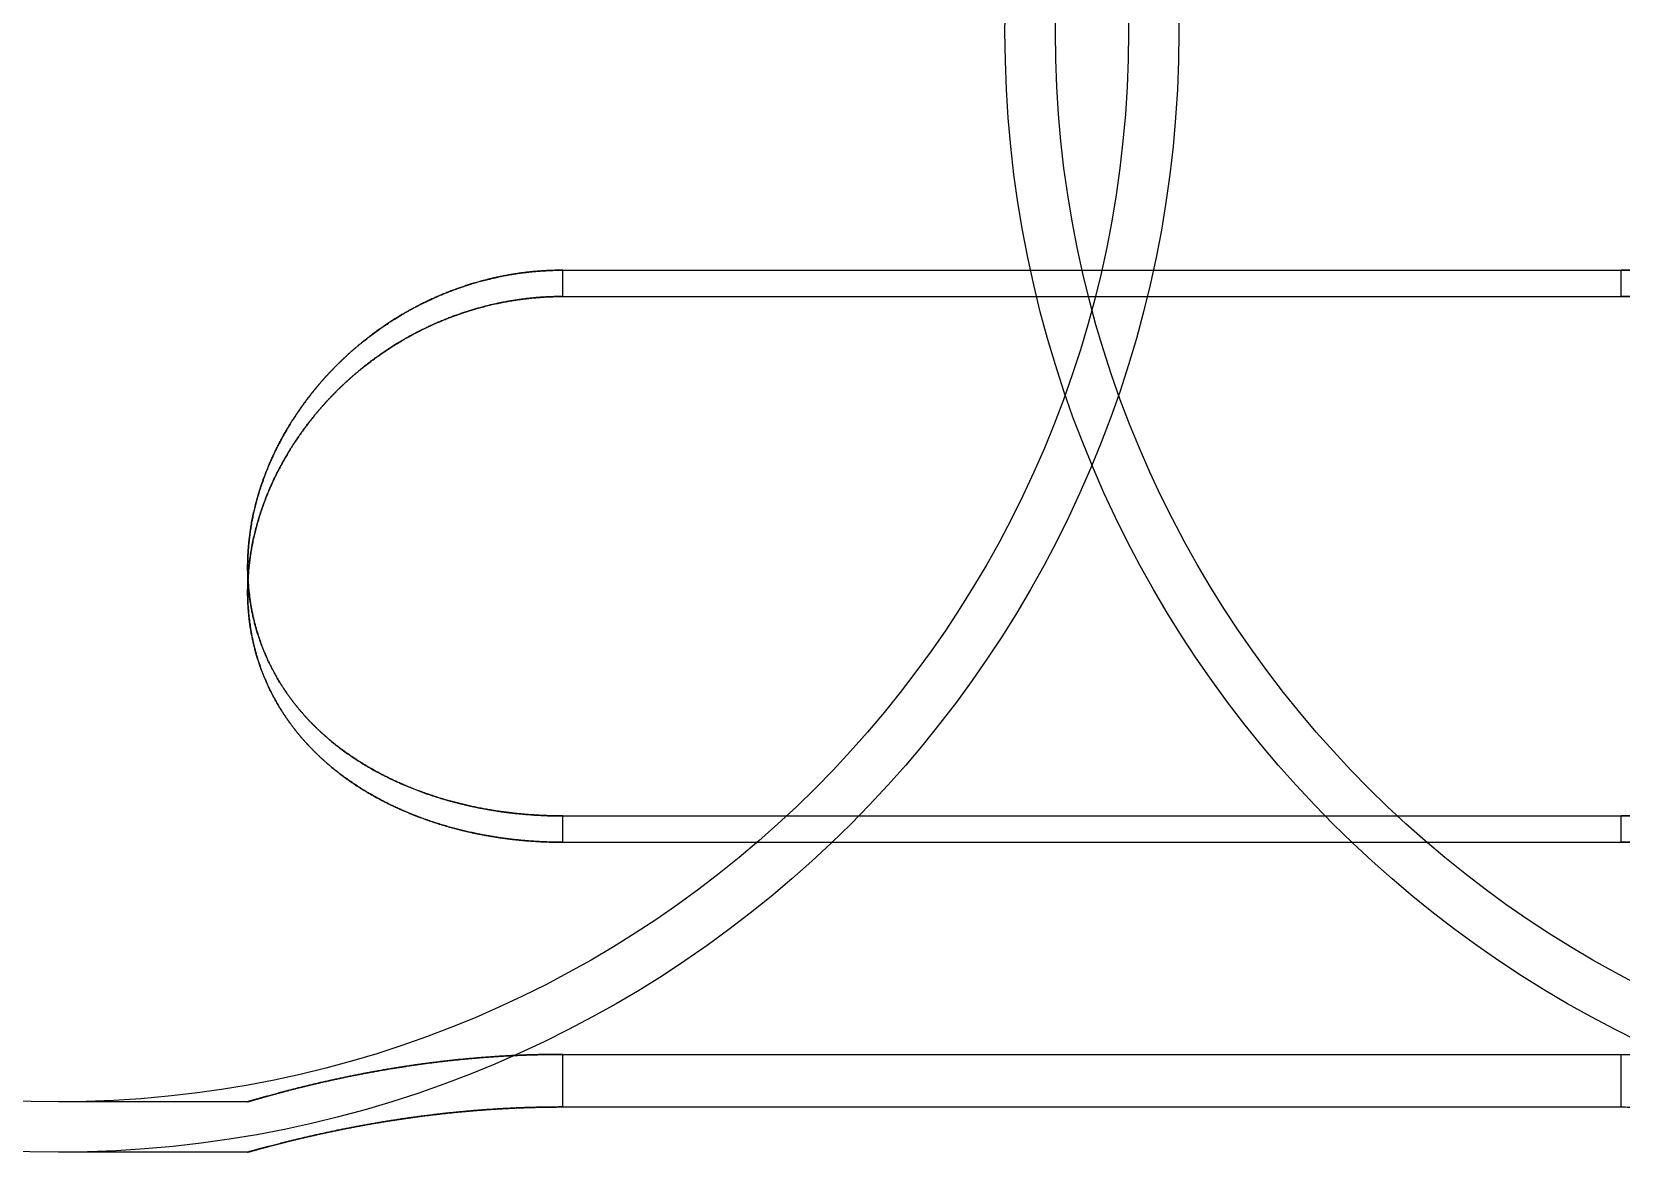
# Model space of a CAD drawing. Header units: millimetres. Extents: x -123 to 47, y -44 to 44.
# Drawn here: x -80.1 to -17, y -44.5 to 0 of the extents above; entities that cross this region are included whole.
import ezdxf

# ---------------------------------------------------------------- set-up
doc = ezdxf.new("R2010")
doc.units = ezdxf.units.MM

msp = doc.modelspace()

# ---------------------------------------------------------------- linework, layer by layer
for p, q in [((-59, -10.503, 43.191), (-59, -9.459, 41.383)), ((-59, -9.459, 41.383), (-17, -9.459, 41.383)), ((-59, -10.503, 43.191), (-59, -9.459, 41.383)), ((-59, -10.503, -43.191), (-59, -9.459, -41.383)), ((-59, -9.459, -41.383), (-17, -9.459, -41.383)), ((-59, -10.503, -43.191), (-59, -9.459, -41.383)), ((-59, -9.459, 41.383), (-17, -9.459, 41.383)), ((-59, -9.459, -41.383), (-17, -9.459, -41.383)), ((-17, -10.503, 43.191), (-17, -9.459, 41.383)), ((-17, -10.503, 43.191), (-17, -9.459, 41.383)), ((-17, -10.503, -43.191), (-17, -9.459, -41.383)), ((-17, -10.503, -43.191), (-17, -9.459, -41.383)), ((-59, -10.503, 43.191), (-17, -10.503, 43.191)), ((-59, -10.503, -43.191), (-17, -10.503, -43.191)), ((-59, -10.503, 43.191), (-17, -10.503, 43.191)), ((-59, -10.503, -43.191), (-17, -10.503, -43.191)), ((-59, -32.153, 30.691), (-59, -31.109, 28.883)), ((-59, -31.109, 28.883), (-17, -31.109, 28.883)), ((-59, -32.153, 30.691), (-59, -31.109, 28.883)), ((-59, -32.153, -30.691), (-59, -31.109, -28.883)), ((-59, -31.109, -28.883), (-17, -31.109, -28.883)), ((-59, -32.153, -30.691), (-59, -31.109, -28.883)), ((-59, -31.109, 28.883), (-17, -31.109, 28.883)), ((-59, -31.109, -28.883), (-17, -31.109, -28.883)), ((-17, -32.153, 30.691), (-17, -31.109, 28.883)), ((-17, -32.153, 30.691), (-17, -31.109, 28.883)), ((-17, -32.153, -30.691), (-17, -31.109, -28.883)), ((-17, -32.153, -30.691), (-17, -31.109, -28.883)), ((-59, -32.153, 30.691), (-17, -32.153, 30.691)), ((-59, -32.153, -30.691), (-17, -32.153, -30.691)), ((-59, -32.153, 30.691), (-17, -32.153, 30.691)), ((-59, -32.153, -30.691), (-17, -32.153, -30.691)), ((-59, -40.568, -12.5), (-17, -40.568, -12.5)), ((-59, -42.656, -12.5), (-59, -40.568, -12.5)), ((-59, -42.656, -12.5), (-59, -40.568, -12.5)), ((-59, -42.656, 12.5), (-59, -40.568, 12.5)), ((-59, -42.656, 12.5), (-59, -40.568, 12.5)), ((-59, -40.568, 12.5), (-17, -40.568, 12.5)), ((-59, -40.568, 12.5), (-17, -40.568, 12.5)), ((-59, -40.568, -12.5), (-17, -40.568, -12.5)), ((-17, -42.656, 12.5), (-17, -40.568, 12.5)), ((-17, -42.656, -12.5), (-17, -40.568, -12.5)), ((-17, -42.656, -12.5), (-17, -40.568, -12.5)), ((-17, -42.656, 12.5), (-17, -40.568, 12.5)), ((-71.5, -42.45), (-79, -42.45)), ((-71.5, -42.45), (-79, -42.45)), ((-59, -42.656, -12.5), (-17, -42.656, -12.5)), ((-59, -42.656, 12.5), (-17, -42.656, 12.5)), ((-59, -42.656, -12.5), (-17, -42.656, -12.5)), ((-59, -42.656, 12.5), (-17, -42.656, 12.5)), ((-71.5, -44.45), (-79, -44.45)), ((-71.5, -44.45), (-79, -44.45))]:
    msp.add_line(p, q)
for centre, radius in [((-79, 0), 44.45), ((-79, 0), 44.45), ((3, 0), 44.45), ((3, 0), 44.45), ((-79, 0), 42.45), ((-79, 0), 42.45), ((3, 0), 42.45), ((3, 0), 42.45)]:
    msp.add_circle(centre, radius)
for points, degree, knots in [([(-59, -31.109, 28.883), (-59.944, -31.109, 28.883), (-60.886, -31.051, 28.945), (-61.824, -30.936, 29.07), (-62.752, -30.761, 29.256), (-63.666, -30.526, 29.504), (-64.56, -30.227, 29.812), (-65.427, -29.86, 30.179), (-66.97, -29.042, 30.965), (-67.659, -28.61, 31.37), (-68.318, -28.119, 31.817), (-68.938, -27.565, 32.304), (-69.51, -26.945, 32.826), (-70.024, -26.255, 33.38), (-70.465, -25.492, 33.959), (-71.066, -24.066, 34.976), (-71.264, -23.457, 35.394), (-71.41, -22.829, 35.806), (-71.504, -22.186, 36.209), (-71.545, -21.532, 36.601), (-71.533, -20.869, 36.98), (-71.468, -20.201, 37.343), (-71.158, -18.438, 38.257), (-70.832, -17.383, 38.757), (-70.394, -16.381, 39.193), (-69.861, -15.444, 39.568), (-69.253, -14.579, 39.888), (-68.584, -13.792, 40.159), (-67.871, -13.086, 40.388), (-66.228, -11.707, 40.811), (-65.271, -11.061, 40.992), (-64.274, -10.525, 41.131), (-63.247, -10.098, 41.235), (-62.2, -9.778, 41.31), (-61.139, -9.565, 41.358), (-60.07, -9.459, 41.383), (-59, -9.459, 41.383)], 8, [0, 0, 0, 0, 0, 0, 0, 0, 0, 0.215269, 0.215269, 0.215269, 0.215269, 0.215269, 0.215269, 0.215269, 0.399929, 0.399929, 0.399929, 0.399929, 0.399929, 0.399929, 0.399929, 0.529505, 0.529505, 0.529505, 0.529505, 0.529505, 0.529505, 0.529505, 0.742047, 0.742047, 0.742047, 0.742047, 0.742047, 0.742047, 0.742047, 1, 1, 1, 1, 1, 1, 1, 1, 1]), ([(-59, -9.459, -41.383), (-59.781, -9.459, -41.383), (-60.563, -9.516, -41.37), (-61.341, -9.629, -41.344), (-62.114, -9.8, -41.304), (-62.878, -10.028, -41.25), (-63.632, -10.313, -41.181), (-64.37, -10.656, -41.093), (-65.788, -11.447, -40.88), (-66.469, -11.891, -40.755), (-67.128, -12.39, -40.609), (-67.763, -12.945, -40.438), (-68.367, -13.558, -40.239), (-68.933, -14.227, -40.007), (-69.453, -14.952, -39.738), (-70.274, -16.333, -39.187), (-70.6, -16.972, -38.92), (-70.887, -17.642, -38.626), (-71.126, -18.338, -38.303), (-71.31, -19.051, -37.954), (-71.436, -19.775, -37.578), (-71.5, -20.502, -37.18), (-71.5, -22.31, -36.136), (-71.356, -23.35, -35.487), (-71.081, -24.33, -34.828), (-70.686, -25.237, -34.173), (-70.191, -26.064, -33.537), (-69.614, -26.806, -32.935), (-68.98, -27.462, -32.379), (-67.348, -28.858, -31.152), (-66.281, -29.534, -30.514), (-65.145, -30.075, -29.975), (-63.961, -30.495, -29.54), (-62.744, -30.803, -29.213), (-61.505, -31.007, -28.993), (-60.254, -31.109, -28.883), (-59, -31.109, -28.883)], 8, [0, 0, 0, 0, 0, 0, 0, 0, 0, 0.182746, 0.182746, 0.182746, 0.182746, 0.182746, 0.182746, 0.182746, 0.360107, 0.360107, 0.360107, 0.360107, 0.360107, 0.360107, 0.360107, 0.496917, 0.496917, 0.496917, 0.496917, 0.496917, 0.496917, 0.496917, 0.702196, 0.702196, 0.702196, 0.702196, 0.702196, 0.702196, 0.702196, 1, 1, 1, 1, 1, 1, 1, 1, 1]), ([(-59, -31.109, 28.883), (-59.944, -31.109, 28.883), (-60.886, -31.051, 28.945), (-61.824, -30.936, 29.07), (-62.752, -30.761, 29.256), (-63.666, -30.526, 29.504), (-64.56, -30.227, 29.812), (-65.427, -29.86, 30.179), (-66.97, -29.042, 30.965), (-67.659, -28.61, 31.37), (-68.318, -28.119, 31.817), (-68.938, -27.565, 32.304), (-69.51, -26.945, 32.826), (-70.024, -26.255, 33.38), (-70.465, -25.492, 33.959), (-71.066, -24.066, 34.976), (-71.264, -23.457, 35.394), (-71.41, -22.829, 35.806), (-71.504, -22.186, 36.209), (-71.545, -21.532, 36.601), (-71.533, -20.869, 36.98), (-71.468, -20.201, 37.343), (-71.158, -18.438, 38.257), (-70.832, -17.383, 38.757), (-70.394, -16.381, 39.193), (-69.861, -15.444, 39.568), (-69.253, -14.579, 39.888), (-68.584, -13.792, 40.159), (-67.871, -13.086, 40.388), (-66.228, -11.707, 40.811), (-65.271, -11.061, 40.992), (-64.274, -10.525, 41.131), (-63.247, -10.098, 41.235), (-62.2, -9.778, 41.31), (-61.139, -9.565, 41.358), (-60.07, -9.459, 41.383), (-59, -9.459, 41.383)], 8, [0, 0, 0, 0, 0, 0, 0, 0, 0, 0.215269, 0.215269, 0.215269, 0.215269, 0.215269, 0.215269, 0.215269, 0.399929, 0.399929, 0.399929, 0.399929, 0.399929, 0.399929, 0.399929, 0.529505, 0.529505, 0.529505, 0.529505, 0.529505, 0.529505, 0.529505, 0.742047, 0.742047, 0.742047, 0.742047, 0.742047, 0.742047, 0.742047, 1, 1, 1, 1, 1, 1, 1, 1, 1]), ([(-59, -9.459, -41.383), (-59.781, -9.459, -41.383), (-60.563, -9.516, -41.37), (-61.341, -9.629, -41.344), (-62.114, -9.8, -41.304), (-62.878, -10.028, -41.25), (-63.632, -10.313, -41.181), (-64.37, -10.656, -41.093), (-65.788, -11.447, -40.88), (-66.469, -11.891, -40.755), (-67.128, -12.39, -40.609), (-67.763, -12.945, -40.438), (-68.367, -13.558, -40.239), (-68.933, -14.227, -40.007), (-69.453, -14.952, -39.738), (-70.274, -16.333, -39.187), (-70.6, -16.972, -38.92), (-70.887, -17.642, -38.626), (-71.126, -18.338, -38.303), (-71.31, -19.051, -37.954), (-71.436, -19.775, -37.578), (-71.5, -20.502, -37.18), (-71.5, -22.31, -36.136), (-71.356, -23.35, -35.487), (-71.081, -24.33, -34.828), (-70.686, -25.237, -34.173), (-70.191, -26.064, -33.537), (-69.614, -26.806, -32.935), (-68.98, -27.462, -32.379), (-67.348, -28.858, -31.152), (-66.281, -29.534, -30.514), (-65.145, -30.075, -29.975), (-63.961, -30.495, -29.54), (-62.744, -30.803, -29.213), (-61.505, -31.007, -28.993), (-60.254, -31.109, -28.883), (-59, -31.109, -28.883)], 8, [0, 0, 0, 0, 0, 0, 0, 0, 0, 0.182746, 0.182746, 0.182746, 0.182746, 0.182746, 0.182746, 0.182746, 0.360107, 0.360107, 0.360107, 0.360107, 0.360107, 0.360107, 0.360107, 0.496917, 0.496917, 0.496917, 0.496917, 0.496917, 0.496917, 0.496917, 0.702196, 0.702196, 0.702196, 0.702196, 0.702196, 0.702196, 0.702196, 1, 1, 1, 1, 1, 1, 1, 1, 1]), ([(-17, -9.459, 41.383), (-16.219, -9.459, 41.383), (-15.437, -9.516, 41.37), (-14.659, -9.629, 41.344), (-13.886, -9.8, 41.304), (-13.122, -10.028, 41.25), (-12.368, -10.313, 41.181), (-11.63, -10.656, 41.093), (-10.212, -11.447, 40.88), (-9.531, -11.891, 40.755), (-8.872, -12.39, 40.609), (-8.237, -12.945, 40.438), (-7.633, -13.558, 40.239), (-7.067, -14.227, 40.007), (-6.547, -14.952, 39.738), (-5.726, -16.333, 39.187), (-5.4, -16.972, 38.92), (-5.113, -17.642, 38.626), (-4.874, -18.338, 38.303), (-4.69, -19.051, 37.954), (-4.564, -19.775, 37.578), (-4.5, -20.502, 37.18), (-4.5, -22.31, 36.136), (-4.644, -23.35, 35.487), (-4.919, -24.33, 34.828), (-5.314, -25.237, 34.173), (-5.809, -26.064, 33.537), (-6.386, -26.806, 32.935), (-7.02, -27.462, 32.379), (-8.652, -28.858, 31.152), (-9.719, -29.534, 30.514), (-10.855, -30.075, 29.975), (-12.039, -30.495, 29.54), (-13.256, -30.803, 29.213), (-14.495, -31.007, 28.993), (-15.746, -31.109, 28.883), (-17, -31.109, 28.883)], 8, [0, 0, 0, 0, 0, 0, 0, 0, 0, 0.182746, 0.182746, 0.182746, 0.182746, 0.182746, 0.182746, 0.182746, 0.360107, 0.360107, 0.360107, 0.360107, 0.360107, 0.360107, 0.360107, 0.496917, 0.496917, 0.496917, 0.496917, 0.496917, 0.496917, 0.496917, 0.702196, 0.702196, 0.702196, 0.702196, 0.702196, 0.702196, 0.702196, 1, 1, 1, 1, 1, 1, 1, 1, 1]), ([(-17, -31.109, -28.883), (-16.056, -31.109, -28.883), (-15.114, -31.051, -28.945), (-14.176, -30.936, -29.07), (-13.248, -30.761, -29.256), (-12.334, -30.526, -29.504), (-11.44, -30.227, -29.812), (-10.573, -29.86, -30.179), (-9.03, -29.042, -30.965), (-8.341, -28.61, -31.37), (-7.682, -28.119, -31.817), (-7.062, -27.565, -32.304), (-6.49, -26.945, -32.826), (-5.976, -26.255, -33.38), (-5.535, -25.492, -33.959), (-4.934, -24.066, -34.976), (-4.736, -23.457, -35.394), (-4.59, -22.829, -35.806), (-4.496, -22.186, -36.209), (-4.455, -21.532, -36.601), (-4.467, -20.869, -36.98), (-4.532, -20.201, -37.343), (-4.842, -18.438, -38.257), (-5.168, -17.383, -38.757), (-5.606, -16.381, -39.193), (-6.139, -15.444, -39.568), (-6.747, -14.579, -39.888), (-7.416, -13.792, -40.159), (-8.129, -13.086, -40.388), (-9.772, -11.707, -40.811), (-10.729, -11.061, -40.992), (-11.726, -10.525, -41.131), (-12.753, -10.098, -41.235), (-13.8, -9.778, -41.31), (-14.861, -9.565, -41.358), (-15.93, -9.459, -41.383), (-17, -9.459, -41.383)], 8, [0, 0, 0, 0, 0, 0, 0, 0, 0, 0.215269, 0.215269, 0.215269, 0.215269, 0.215269, 0.215269, 0.215269, 0.399929, 0.399929, 0.399929, 0.399929, 0.399929, 0.399929, 0.399929, 0.529505, 0.529505, 0.529505, 0.529505, 0.529505, 0.529505, 0.529505, 0.742047, 0.742047, 0.742047, 0.742047, 0.742047, 0.742047, 0.742047, 1, 1, 1, 1, 1, 1, 1, 1, 1]), ([(-17, -9.459, 41.383), (-16.219, -9.459, 41.383), (-15.437, -9.516, 41.37), (-14.659, -9.629, 41.344), (-13.886, -9.8, 41.304), (-13.122, -10.028, 41.25), (-12.368, -10.313, 41.181), (-11.63, -10.656, 41.093), (-10.212, -11.447, 40.88), (-9.531, -11.891, 40.755), (-8.872, -12.39, 40.609), (-8.237, -12.945, 40.438), (-7.633, -13.558, 40.239), (-7.067, -14.227, 40.007), (-6.547, -14.952, 39.738), (-5.726, -16.333, 39.187), (-5.4, -16.972, 38.92), (-5.113, -17.642, 38.626), (-4.874, -18.338, 38.303), (-4.69, -19.051, 37.954), (-4.564, -19.775, 37.578), (-4.5, -20.502, 37.18), (-4.5, -22.31, 36.136), (-4.644, -23.35, 35.487), (-4.919, -24.33, 34.828), (-5.314, -25.237, 34.173), (-5.809, -26.064, 33.537), (-6.386, -26.806, 32.935), (-7.02, -27.462, 32.379), (-8.652, -28.858, 31.152), (-9.719, -29.534, 30.514), (-10.855, -30.075, 29.975), (-12.039, -30.495, 29.54), (-13.256, -30.803, 29.213), (-14.495, -31.007, 28.993), (-15.746, -31.109, 28.883), (-17, -31.109, 28.883)], 8, [0, 0, 0, 0, 0, 0, 0, 0, 0, 0.182746, 0.182746, 0.182746, 0.182746, 0.182746, 0.182746, 0.182746, 0.360107, 0.360107, 0.360107, 0.360107, 0.360107, 0.360107, 0.360107, 0.496917, 0.496917, 0.496917, 0.496917, 0.496917, 0.496917, 0.496917, 0.702196, 0.702196, 0.702196, 0.702196, 0.702196, 0.702196, 0.702196, 1, 1, 1, 1, 1, 1, 1, 1, 1]), ([(-17, -31.109, -28.883), (-16.056, -31.109, -28.883), (-15.114, -31.051, -28.945), (-14.176, -30.936, -29.07), (-13.248, -30.761, -29.256), (-12.334, -30.526, -29.504), (-11.44, -30.227, -29.812), (-10.573, -29.86, -30.179), (-9.03, -29.042, -30.965), (-8.341, -28.61, -31.37), (-7.682, -28.119, -31.817), (-7.062, -27.565, -32.304), (-6.49, -26.945, -32.826), (-5.976, -26.255, -33.38), (-5.535, -25.492, -33.959), (-4.934, -24.066, -34.976), (-4.736, -23.457, -35.394), (-4.59, -22.829, -35.806), (-4.496, -22.186, -36.209), (-4.455, -21.532, -36.601), (-4.467, -20.869, -36.98), (-4.532, -20.201, -37.343), (-4.842, -18.438, -38.257), (-5.168, -17.383, -38.757), (-5.606, -16.381, -39.193), (-6.139, -15.444, -39.568), (-6.747, -14.579, -39.888), (-7.416, -13.792, -40.159), (-8.129, -13.086, -40.388), (-9.772, -11.707, -40.811), (-10.729, -11.061, -40.992), (-11.726, -10.525, -41.131), (-12.753, -10.098, -41.235), (-13.8, -9.778, -41.31), (-14.861, -9.565, -41.358), (-15.93, -9.459, -41.383), (-17, -9.459, -41.383)], 8, [0, 0, 0, 0, 0, 0, 0, 0, 0, 0.215269, 0.215269, 0.215269, 0.215269, 0.215269, 0.215269, 0.215269, 0.399929, 0.399929, 0.399929, 0.399929, 0.399929, 0.399929, 0.399929, 0.529505, 0.529505, 0.529505, 0.529505, 0.529505, 0.529505, 0.529505, 0.742047, 0.742047, 0.742047, 0.742047, 0.742047, 0.742047, 0.742047, 1, 1, 1, 1, 1, 1, 1, 1, 1]), ([(-59, -32.153, 30.691), (-59.943, -32.153, 30.691), (-60.885, -32.095, 30.753), (-61.823, -31.978, 30.875), (-62.751, -31.802, 31.058), (-63.665, -31.564, 31.302), (-64.559, -31.263, 31.605), (-65.426, -30.892, 31.966), (-66.97, -30.068, 32.741), (-67.659, -29.632, 33.141), (-68.318, -29.138, 33.583), (-68.938, -28.581, 34.063), (-69.511, -27.957, 34.58), (-70.024, -27.264, 35.128), (-70.465, -26.498, 35.703), (-71.066, -25.069, 36.713), (-71.264, -24.458, 37.129), (-71.41, -23.83, 37.539), (-71.504, -23.186, 37.941), (-71.545, -22.531, 38.333), (-71.533, -21.868, 38.711), (-71.468, -21.201, 39.075), (-71.158, -19.441, 39.992), (-70.833, -18.389, 40.496), (-70.395, -17.39, 40.937), (-69.862, -16.455, 41.317), (-69.253, -15.594, 41.644), (-68.584, -14.81, 41.922), (-67.871, -14.108, 42.157), (-66.227, -12.735, 42.594), (-65.27, -12.093, 42.782), (-64.272, -11.561, 42.926), (-63.245, -11.137, 43.036), (-62.198, -10.82, 43.114), (-61.138, -10.609, 43.166), (-60.07, -10.503, 43.191), (-59, -10.503, 43.191)], 8, [0, 0, 0, 0, 0, 0, 0, 0, 0, 0.215412, 0.215412, 0.215412, 0.215412, 0.215412, 0.215412, 0.215412, 0.400034, 0.400034, 0.400034, 0.400034, 0.400034, 0.400034, 0.400034, 0.529647, 0.529647, 0.529647, 0.529647, 0.529647, 0.529647, 0.529647, 0.742057, 0.742057, 0.742057, 0.742057, 0.742057, 0.742057, 0.742057, 1, 1, 1, 1, 1, 1, 1, 1, 1]), ([(-59, -10.503, -43.191), (-59.781, -10.503, -43.191), (-60.562, -10.559, -43.178), (-61.34, -10.672, -43.15), (-62.113, -10.842, -43.109), (-62.877, -11.068, -43.052), (-63.631, -11.351, -42.979), (-64.37, -11.692, -42.887), (-65.788, -12.477, -42.665), (-66.468, -12.918, -42.536), (-67.128, -13.415, -42.385), (-67.763, -13.967, -42.209), (-68.366, -14.576, -42.004), (-68.933, -15.242, -41.767), (-69.453, -15.965, -41.493), (-70.274, -17.341, -40.933), (-70.601, -17.978, -40.662), (-70.887, -18.647, -40.364), (-71.126, -19.341, -40.039), (-71.311, -20.053, -39.687), (-71.436, -20.776, -39.311), (-71.5, -21.502, -38.912), (-71.5, -23.309, -37.869), (-71.357, -24.349, -37.222), (-71.081, -25.331, -36.566), (-70.687, -26.241, -35.915), (-70.192, -27.071, -35.285), (-69.615, -27.817, -34.688), (-68.98, -28.477, -34.139), (-67.347, -29.883, -32.925), (-66.28, -30.564, -32.296), (-65.143, -31.11, -31.765), (-63.959, -31.533, -31.337), (-62.742, -31.844, -31.015), (-61.504, -32.05, -30.8), (-60.254, -32.153, -30.691), (-59, -32.153, -30.691)], 8, [0, 0, 0, 0, 0, 0, 0, 0, 0, 0.182834, 0.182834, 0.182834, 0.182834, 0.182834, 0.182834, 0.182834, 0.360106, 0.360106, 0.360106, 0.360106, 0.360106, 0.360106, 0.360106, 0.496955, 0.496955, 0.496955, 0.496955, 0.496955, 0.496955, 0.496955, 0.702212, 0.702212, 0.702212, 0.702212, 0.702212, 0.702212, 0.702212, 1, 1, 1, 1, 1, 1, 1, 1, 1]), ([(-59, -32.153, 30.691), (-59.943, -32.153, 30.691), (-60.885, -32.095, 30.753), (-61.823, -31.978, 30.875), (-62.751, -31.802, 31.058), (-63.665, -31.564, 31.302), (-64.559, -31.263, 31.605), (-65.426, -30.892, 31.966), (-66.97, -30.068, 32.741), (-67.659, -29.632, 33.141), (-68.318, -29.138, 33.583), (-68.938, -28.581, 34.063), (-69.511, -27.957, 34.58), (-70.024, -27.264, 35.128), (-70.465, -26.498, 35.703), (-71.066, -25.069, 36.713), (-71.264, -24.458, 37.129), (-71.41, -23.83, 37.539), (-71.504, -23.186, 37.941), (-71.545, -22.531, 38.333), (-71.533, -21.868, 38.711), (-71.468, -21.201, 39.075), (-71.158, -19.441, 39.992), (-70.833, -18.389, 40.496), (-70.395, -17.39, 40.937), (-69.862, -16.455, 41.317), (-69.253, -15.594, 41.644), (-68.584, -14.81, 41.922), (-67.871, -14.108, 42.157), (-66.227, -12.735, 42.594), (-65.27, -12.093, 42.782), (-64.272, -11.561, 42.926), (-63.245, -11.137, 43.036), (-62.198, -10.82, 43.114), (-61.138, -10.609, 43.166), (-60.07, -10.503, 43.191), (-59, -10.503, 43.191)], 8, [0, 0, 0, 0, 0, 0, 0, 0, 0, 0.215412, 0.215412, 0.215412, 0.215412, 0.215412, 0.215412, 0.215412, 0.400034, 0.400034, 0.400034, 0.400034, 0.400034, 0.400034, 0.400034, 0.529647, 0.529647, 0.529647, 0.529647, 0.529647, 0.529647, 0.529647, 0.742057, 0.742057, 0.742057, 0.742057, 0.742057, 0.742057, 0.742057, 1, 1, 1, 1, 1, 1, 1, 1, 1]), ([(-59, -10.503, -43.191), (-59.781, -10.503, -43.191), (-60.562, -10.559, -43.178), (-61.34, -10.672, -43.15), (-62.113, -10.842, -43.109), (-62.877, -11.068, -43.052), (-63.631, -11.351, -42.979), (-64.37, -11.692, -42.887), (-65.788, -12.477, -42.665), (-66.468, -12.918, -42.536), (-67.128, -13.415, -42.385), (-67.763, -13.967, -42.209), (-68.366, -14.576, -42.004), (-68.933, -15.242, -41.767), (-69.453, -15.965, -41.493), (-70.274, -17.341, -40.933), (-70.601, -17.978, -40.662), (-70.887, -18.647, -40.364), (-71.126, -19.341, -40.039), (-71.311, -20.053, -39.687), (-71.436, -20.776, -39.311), (-71.5, -21.502, -38.912), (-71.5, -23.309, -37.869), (-71.357, -24.349, -37.222), (-71.081, -25.331, -36.566), (-70.687, -26.241, -35.915), (-70.192, -27.071, -35.285), (-69.615, -27.817, -34.688), (-68.98, -28.477, -34.139), (-67.347, -29.883, -32.925), (-66.28, -30.564, -32.296), (-65.143, -31.11, -31.765), (-63.959, -31.533, -31.337), (-62.742, -31.844, -31.015), (-61.504, -32.05, -30.8), (-60.254, -32.153, -30.691), (-59, -32.153, -30.691)], 8, [0, 0, 0, 0, 0, 0, 0, 0, 0, 0.182834, 0.182834, 0.182834, 0.182834, 0.182834, 0.182834, 0.182834, 0.360106, 0.360106, 0.360106, 0.360106, 0.360106, 0.360106, 0.360106, 0.496955, 0.496955, 0.496955, 0.496955, 0.496955, 0.496955, 0.496955, 0.702212, 0.702212, 0.702212, 0.702212, 0.702212, 0.702212, 0.702212, 1, 1, 1, 1, 1, 1, 1, 1, 1]), ([(-17, -10.503, 43.191), (-16.219, -10.503, 43.191), (-15.438, -10.559, 43.178), (-14.66, -10.672, 43.15), (-13.887, -10.842, 43.109), (-13.123, -11.068, 43.052), (-12.369, -11.351, 42.979), (-11.63, -11.692, 42.887), (-10.212, -12.477, 42.665), (-9.532, -12.918, 42.536), (-8.872, -13.415, 42.385), (-8.237, -13.967, 42.209), (-7.634, -14.576, 42.004), (-7.067, -15.242, 41.767), (-6.547, -15.965, 41.493), (-5.726, -17.341, 40.933), (-5.399, -17.978, 40.662), (-5.113, -18.647, 40.364), (-4.874, -19.341, 40.039), (-4.689, -20.053, 39.687), (-4.564, -20.776, 39.311), (-4.5, -21.502, 38.912), (-4.5, -23.309, 37.869), (-4.643, -24.349, 37.222), (-4.919, -25.331, 36.566), (-5.313, -26.241, 35.915), (-5.808, -27.071, 35.285), (-6.385, -27.817, 34.688), (-7.02, -28.477, 34.139), (-8.653, -29.883, 32.925), (-9.72, -30.564, 32.296), (-10.857, -31.11, 31.765), (-12.041, -31.533, 31.337), (-13.258, -31.844, 31.015), (-14.496, -32.05, 30.8), (-15.746, -32.153, 30.691), (-17, -32.153, 30.691)], 8, [0, 0, 0, 0, 0, 0, 0, 0, 0, 0.182834, 0.182834, 0.182834, 0.182834, 0.182834, 0.182834, 0.182834, 0.360106, 0.360106, 0.360106, 0.360106, 0.360106, 0.360106, 0.360106, 0.496955, 0.496955, 0.496955, 0.496955, 0.496955, 0.496955, 0.496955, 0.702212, 0.702212, 0.702212, 0.702212, 0.702212, 0.702212, 0.702212, 1, 1, 1, 1, 1, 1, 1, 1, 1]), ([(-17, -32.153, -30.691), (-16.057, -32.153, -30.691), (-15.115, -32.095, -30.753), (-14.177, -31.978, -30.875), (-13.249, -31.802, -31.058), (-12.335, -31.564, -31.302), (-11.441, -31.263, -31.605), (-10.574, -30.892, -31.966), (-9.03, -30.068, -32.741), (-8.341, -29.632, -33.141), (-7.682, -29.138, -33.583), (-7.062, -28.581, -34.063), (-6.489, -27.957, -34.58), (-5.976, -27.264, -35.128), (-5.535, -26.498, -35.703), (-4.934, -25.069, -36.713), (-4.736, -24.458, -37.129), (-4.59, -23.83, -37.539), (-4.496, -23.186, -37.941), (-4.455, -22.531, -38.333), (-4.467, -21.868, -38.711), (-4.532, -21.201, -39.075), (-4.842, -19.441, -39.992), (-5.167, -18.389, -40.496), (-5.605, -17.39, -40.937), (-6.138, -16.455, -41.317), (-6.747, -15.594, -41.644), (-7.416, -14.81, -41.922), (-8.129, -14.108, -42.157), (-9.773, -12.735, -42.594), (-10.73, -12.093, -42.782), (-11.728, -11.561, -42.926), (-12.755, -11.137, -43.036), (-13.802, -10.82, -43.114), (-14.862, -10.609, -43.166), (-15.93, -10.503, -43.191), (-17, -10.503, -43.191)], 8, [0, 0, 0, 0, 0, 0, 0, 0, 0, 0.215412, 0.215412, 0.215412, 0.215412, 0.215412, 0.215412, 0.215412, 0.400034, 0.400034, 0.400034, 0.400034, 0.400034, 0.400034, 0.400034, 0.529647, 0.529647, 0.529647, 0.529647, 0.529647, 0.529647, 0.529647, 0.742057, 0.742057, 0.742057, 0.742057, 0.742057, 0.742057, 0.742057, 1, 1, 1, 1, 1, 1, 1, 1, 1]), ([(-17, -10.503, 43.191), (-16.219, -10.503, 43.191), (-15.438, -10.559, 43.178), (-14.66, -10.672, 43.15), (-13.887, -10.842, 43.109), (-13.123, -11.068, 43.052), (-12.369, -11.351, 42.979), (-11.63, -11.692, 42.887), (-10.212, -12.477, 42.665), (-9.532, -12.918, 42.536), (-8.872, -13.415, 42.385), (-8.237, -13.967, 42.209), (-7.634, -14.576, 42.004), (-7.067, -15.242, 41.767), (-6.547, -15.965, 41.493), (-5.726, -17.341, 40.933), (-5.399, -17.978, 40.662), (-5.113, -18.647, 40.364), (-4.874, -19.341, 40.039), (-4.689, -20.053, 39.687), (-4.564, -20.776, 39.311), (-4.5, -21.502, 38.912), (-4.5, -23.309, 37.869), (-4.643, -24.349, 37.222), (-4.919, -25.331, 36.566), (-5.313, -26.241, 35.915), (-5.808, -27.071, 35.285), (-6.385, -27.817, 34.688), (-7.02, -28.477, 34.139), (-8.653, -29.883, 32.925), (-9.72, -30.564, 32.296), (-10.857, -31.11, 31.765), (-12.041, -31.533, 31.337), (-13.258, -31.844, 31.015), (-14.496, -32.05, 30.8), (-15.746, -32.153, 30.691), (-17, -32.153, 30.691)], 8, [0, 0, 0, 0, 0, 0, 0, 0, 0, 0.182834, 0.182834, 0.182834, 0.182834, 0.182834, 0.182834, 0.182834, 0.360106, 0.360106, 0.360106, 0.360106, 0.360106, 0.360106, 0.360106, 0.496955, 0.496955, 0.496955, 0.496955, 0.496955, 0.496955, 0.496955, 0.702212, 0.702212, 0.702212, 0.702212, 0.702212, 0.702212, 0.702212, 1, 1, 1, 1, 1, 1, 1, 1, 1]), ([(-17, -32.153, -30.691), (-16.057, -32.153, -30.691), (-15.115, -32.095, -30.753), (-14.177, -31.978, -30.875), (-13.249, -31.802, -31.058), (-12.335, -31.564, -31.302), (-11.441, -31.263, -31.605), (-10.574, -30.892, -31.966), (-9.03, -30.068, -32.741), (-8.341, -29.632, -33.141), (-7.682, -29.138, -33.583), (-7.062, -28.581, -34.063), (-6.489, -27.957, -34.58), (-5.976, -27.264, -35.128), (-5.535, -26.498, -35.703), (-4.934, -25.069, -36.713), (-4.736, -24.458, -37.129), (-4.59, -23.83, -37.539), (-4.496, -23.186, -37.941), (-4.455, -22.531, -38.333), (-4.467, -21.868, -38.711), (-4.532, -21.201, -39.075), (-4.842, -19.441, -39.992), (-5.167, -18.389, -40.496), (-5.605, -17.39, -40.937), (-6.138, -16.455, -41.317), (-6.747, -15.594, -41.644), (-7.416, -14.81, -41.922), (-8.129, -14.108, -42.157), (-9.773, -12.735, -42.594), (-10.73, -12.093, -42.782), (-11.728, -11.561, -42.926), (-12.755, -11.137, -43.036), (-13.802, -10.82, -43.114), (-14.862, -10.609, -43.166), (-15.93, -10.503, -43.191), (-17, -10.503, -43.191)], 8, [0, 0, 0, 0, 0, 0, 0, 0, 0, 0.215412, 0.215412, 0.215412, 0.215412, 0.215412, 0.215412, 0.215412, 0.400034, 0.400034, 0.400034, 0.400034, 0.400034, 0.400034, 0.400034, 0.529647, 0.529647, 0.529647, 0.529647, 0.529647, 0.529647, 0.529647, 0.742057, 0.742057, 0.742057, 0.742057, 0.742057, 0.742057, 0.742057, 1, 1, 1, 1, 1, 1, 1, 1, 1]), ([(-59, -40.568, -12.5), (-60.115, -40.568, -12.5), (-61.228, -40.604, -12.384), (-62.333, -40.675, -12.153), (-63.421, -40.78, -11.804), (-64.484, -40.916, -11.335), (-65.509, -41.076, -10.74), (-67.281, -41.397, -9.417), (-68.049, -41.554, -8.727), (-68.772, -41.717, -7.942), (-69.439, -41.881, -7.058), (-70.03, -42.036, -6.074), (-70.528, -42.172, -4.989), (-71.068, -42.325, -3.301), (-71.208, -42.365, -2.775), (-71.323, -42.398, -2.235), (-71.411, -42.424, -1.684), (-71.47, -42.441, -1.126), (-71.5, -42.45, -0.563), (-71.5, -42.45)], 7, [0, 0, 0, 0, 0, 0, 0, 0, 0.458966, 0.458966, 0.458966, 0.458966, 0.458966, 0.458966, 0.836888, 0.836888, 0.836888, 0.836888, 0.836888, 0.836888, 1, 1, 1, 1, 1, 1, 1, 1]), ([(-71.5, -42.45), (-71.5, -42.45, 0.954), (-71.415, -42.425, 1.9), (-71.248, -42.376, 2.825), (-71.004, -42.305, 3.717), (-70.692, -42.217, 4.564), (-70.325, -42.117, 5.357), (-69.41, -41.879, 6.998), (-68.834, -41.736, 7.823), (-68.203, -41.589, 8.567), (-67.53, -41.444, 9.231), (-66.822, -41.305, 9.819), (-66.087, -41.176, 10.334), (-64.48, -40.928, 11.278), (-63.601, -40.812, 11.689), (-62.7, -40.716, 12.015), (-61.785, -40.643, 12.258), (-60.86, -40.593, 12.419), (-59.931, -40.568, 12.5), (-59, -40.568, 12.5)], 7, [0, 0, 0, 0, 0, 0, 0, 0, 0.275329, 0.275329, 0.275329, 0.275329, 0.275329, 0.275329, 0.616859, 0.616859, 0.616859, 0.616859, 0.616859, 0.616859, 1, 1, 1, 1, 1, 1, 1, 1]), ([(-71.5, -42.45), (-71.5, -42.45, 0.954), (-71.415, -42.425, 1.9), (-71.248, -42.376, 2.825), (-71.004, -42.305, 3.717), (-70.692, -42.217, 4.564), (-70.325, -42.117, 5.357), (-69.41, -41.879, 6.998), (-68.834, -41.736, 7.823), (-68.203, -41.589, 8.567), (-67.53, -41.444, 9.231), (-66.822, -41.305, 9.819), (-66.087, -41.176, 10.334), (-64.48, -40.928, 11.278), (-63.601, -40.812, 11.689), (-62.7, -40.716, 12.015), (-61.785, -40.643, 12.258), (-60.86, -40.593, 12.419), (-59.931, -40.568, 12.5), (-59, -40.568, 12.5)], 7, [0, 0, 0, 0, 0, 0, 0, 0, 0.275329, 0.275329, 0.275329, 0.275329, 0.275329, 0.275329, 0.616859, 0.616859, 0.616859, 0.616859, 0.616859, 0.616859, 1, 1, 1, 1, 1, 1, 1, 1]), ([(-59, -40.568, -12.5), (-60.115, -40.568, -12.5), (-61.228, -40.604, -12.384), (-62.333, -40.675, -12.153), (-63.421, -40.78, -11.804), (-64.484, -40.916, -11.335), (-65.509, -41.076, -10.74), (-67.281, -41.397, -9.417), (-68.049, -41.554, -8.727), (-68.772, -41.717, -7.942), (-69.439, -41.881, -7.058), (-70.03, -42.036, -6.074), (-70.528, -42.172, -4.989), (-71.068, -42.325, -3.301), (-71.208, -42.365, -2.775), (-71.323, -42.398, -2.235), (-71.411, -42.424, -1.684), (-71.47, -42.441, -1.126), (-71.5, -42.45, -0.563), (-71.5, -42.45)], 7, [0, 0, 0, 0, 0, 0, 0, 0, 0.458966, 0.458966, 0.458966, 0.458966, 0.458966, 0.458966, 0.836888, 0.836888, 0.836888, 0.836888, 0.836888, 0.836888, 1, 1, 1, 1, 1, 1, 1, 1]), ([(-17, -40.568, 12.5), (-15.885, -40.568, 12.5), (-14.772, -40.604, 12.384), (-13.667, -40.675, 12.153), (-12.579, -40.78, 11.804), (-11.516, -40.916, 11.335), (-10.491, -41.076, 10.74), (-8.719, -41.397, 9.417), (-7.951, -41.554, 8.727), (-7.228, -41.717, 7.942), (-6.561, -41.881, 7.058), (-5.97, -42.036, 6.074), (-5.472, -42.172, 4.989), (-4.932, -42.325, 3.301), (-4.792, -42.365, 2.775), (-4.677, -42.398, 2.235), (-4.589, -42.424, 1.684), (-4.53, -42.441, 1.126), (-4.5, -42.45, 0.563), (-4.5, -42.45)], 7, [0, 0, 0, 0, 0, 0, 0, 0, 0.458964, 0.458964, 0.458964, 0.458964, 0.458964, 0.458964, 0.836883, 0.836883, 0.836883, 0.836883, 0.836883, 0.836883, 1, 1, 1, 1, 1, 1, 1, 1]), ([(-17, -40.568, 12.5), (-15.885, -40.568, 12.5), (-14.772, -40.604, 12.384), (-13.667, -40.675, 12.153), (-12.579, -40.78, 11.804), (-11.516, -40.916, 11.335), (-10.491, -41.076, 10.74), (-8.719, -41.397, 9.417), (-7.951, -41.554, 8.727), (-7.228, -41.717, 7.942), (-6.561, -41.881, 7.058), (-5.97, -42.036, 6.074), (-5.472, -42.172, 4.989), (-4.932, -42.325, 3.301), (-4.792, -42.365, 2.775), (-4.677, -42.398, 2.235), (-4.589, -42.424, 1.684), (-4.53, -42.441, 1.126), (-4.5, -42.45, 0.563), (-4.5, -42.45)], 7, [0, 0, 0, 0, 0, 0, 0, 0, 0.458964, 0.458964, 0.458964, 0.458964, 0.458964, 0.458964, 0.836883, 0.836883, 0.836883, 0.836883, 0.836883, 0.836883, 1, 1, 1, 1, 1, 1, 1, 1]), ([(-59, -42.656, -12.5), (-60.078, -42.656, -12.5), (-61.155, -42.688, -12.392), (-62.224, -42.751, -12.175), (-63.278, -42.845, -11.849), (-64.309, -42.966, -11.411), (-65.307, -43.11, -10.855), (-67.098, -43.41, -9.578), (-67.905, -43.564, -8.881), (-68.667, -43.726, -8.08), (-69.368, -43.889, -7.174), (-69.991, -44.044, -6.159), (-70.513, -44.181, -5.036), (-71.068, -44.33, -3.301), (-71.208, -44.369, -2.775), (-71.324, -44.4, -2.235), (-71.411, -44.425, -1.684), (-71.47, -44.442, -1.126), (-71.5, -44.45, -0.563), (-71.5, -44.45)], 7, [0, 0, 0, 0, 0, 0, 0, 0, 0.444177, 0.444177, 0.444177, 0.444177, 0.444177, 0.444177, 0.836859, 0.836859, 0.836859, 0.836859, 0.836859, 0.836859, 1, 1, 1, 1, 1, 1, 1, 1]), ([(-71.5, -44.45), (-71.5, -44.45, 0.954), (-71.415, -44.426, 1.899), (-71.248, -44.379, 2.824), (-71.004, -44.312, 3.715), (-70.693, -44.228, 4.563), (-70.325, -44.132, 5.357), (-69.41, -43.905, 6.998), (-68.834, -43.769, 7.823), (-68.203, -43.629, 8.567), (-67.53, -43.49, 9.231), (-66.822, -43.358, 9.819), (-66.087, -43.234, 10.334), (-64.479, -42.998, 11.278), (-63.6, -42.889, 11.689), (-62.699, -42.797, 12.015), (-61.784, -42.727, 12.258), (-60.86, -42.68, 12.419), (-59.93, -42.656, 12.5), (-59, -42.656, 12.5)], 7, [0, 0, 0, 0, 0, 0, 0, 0, 0.275387, 0.275387, 0.275387, 0.275387, 0.275387, 0.275387, 0.616714, 0.616714, 0.616714, 0.616714, 0.616714, 0.616714, 1, 1, 1, 1, 1, 1, 1, 1]), ([(-59, -42.656, -12.5), (-60.078, -42.656, -12.5), (-61.155, -42.688, -12.392), (-62.224, -42.751, -12.175), (-63.278, -42.845, -11.849), (-64.309, -42.966, -11.411), (-65.307, -43.11, -10.855), (-67.098, -43.41, -9.578), (-67.905, -43.564, -8.881), (-68.667, -43.726, -8.08), (-69.368, -43.889, -7.174), (-69.991, -44.044, -6.159), (-70.513, -44.181, -5.036), (-71.068, -44.33, -3.301), (-71.208, -44.369, -2.775), (-71.324, -44.4, -2.235), (-71.411, -44.425, -1.684), (-71.47, -44.442, -1.126), (-71.5, -44.45, -0.563), (-71.5, -44.45)], 7, [0, 0, 0, 0, 0, 0, 0, 0, 0.444177, 0.444177, 0.444177, 0.444177, 0.444177, 0.444177, 0.836859, 0.836859, 0.836859, 0.836859, 0.836859, 0.836859, 1, 1, 1, 1, 1, 1, 1, 1]), ([(-71.5, -44.45), (-71.5, -44.45, 0.954), (-71.415, -44.426, 1.899), (-71.248, -44.379, 2.824), (-71.004, -44.312, 3.715), (-70.693, -44.228, 4.563), (-70.325, -44.132, 5.357), (-69.41, -43.905, 6.998), (-68.834, -43.769, 7.823), (-68.203, -43.629, 8.567), (-67.53, -43.49, 9.231), (-66.822, -43.358, 9.819), (-66.087, -43.234, 10.334), (-64.479, -42.998, 11.278), (-63.6, -42.889, 11.689), (-62.699, -42.797, 12.015), (-61.784, -42.727, 12.258), (-60.86, -42.68, 12.419), (-59.93, -42.656, 12.5), (-59, -42.656, 12.5)], 7, [0, 0, 0, 0, 0, 0, 0, 0, 0.275387, 0.275387, 0.275387, 0.275387, 0.275387, 0.275387, 0.616714, 0.616714, 0.616714, 0.616714, 0.616714, 0.616714, 1, 1, 1, 1, 1, 1, 1, 1]), ([(-17, -42.656, 12.5), (-15.922, -42.656, 12.5), (-14.845, -42.688, 12.392), (-13.776, -42.751, 12.175), (-12.722, -42.845, 11.849), (-11.691, -42.966, 11.411), (-10.693, -43.11, 10.855), (-8.902, -43.41, 9.578), (-8.095, -43.564, 8.881), (-7.333, -43.726, 8.08), (-6.632, -43.889, 7.174), (-6.009, -44.044, 6.159), (-5.487, -44.181, 5.036), (-4.932, -44.33, 3.301), (-4.792, -44.369, 2.775), (-4.676, -44.4, 2.235), (-4.589, -44.425, 1.684), (-4.53, -44.442, 1.126), (-4.5, -44.45, 0.563), (-4.5, -44.45)], 7, [0, 0, 0, 0, 0, 0, 0, 0, 0.444174, 0.444174, 0.444174, 0.444174, 0.444174, 0.444174, 0.836854, 0.836854, 0.836854, 0.836854, 0.836854, 0.836854, 1, 1, 1, 1, 1, 1, 1, 1]), ([(-17, -42.656, 12.5), (-15.922, -42.656, 12.5), (-14.845, -42.688, 12.392), (-13.776, -42.751, 12.175), (-12.722, -42.845, 11.849), (-11.691, -42.966, 11.411), (-10.693, -43.11, 10.855), (-8.902, -43.41, 9.578), (-8.095, -43.564, 8.881), (-7.333, -43.726, 8.08), (-6.632, -43.889, 7.174), (-6.009, -44.044, 6.159), (-5.487, -44.181, 5.036), (-4.932, -44.33, 3.301), (-4.792, -44.369, 2.775), (-4.676, -44.4, 2.235), (-4.589, -44.425, 1.684), (-4.53, -44.442, 1.126), (-4.5, -44.45, 0.563), (-4.5, -44.45)], 7, [0, 0, 0, 0, 0, 0, 0, 0, 0.444174, 0.444174, 0.444174, 0.444174, 0.444174, 0.444174, 0.836854, 0.836854, 0.836854, 0.836854, 0.836854, 0.836854, 1, 1, 1, 1, 1, 1, 1, 1])]:
    msp.add_open_spline(points, degree=degree, knots=knots)

doc.saveas('drawing.dxf')
